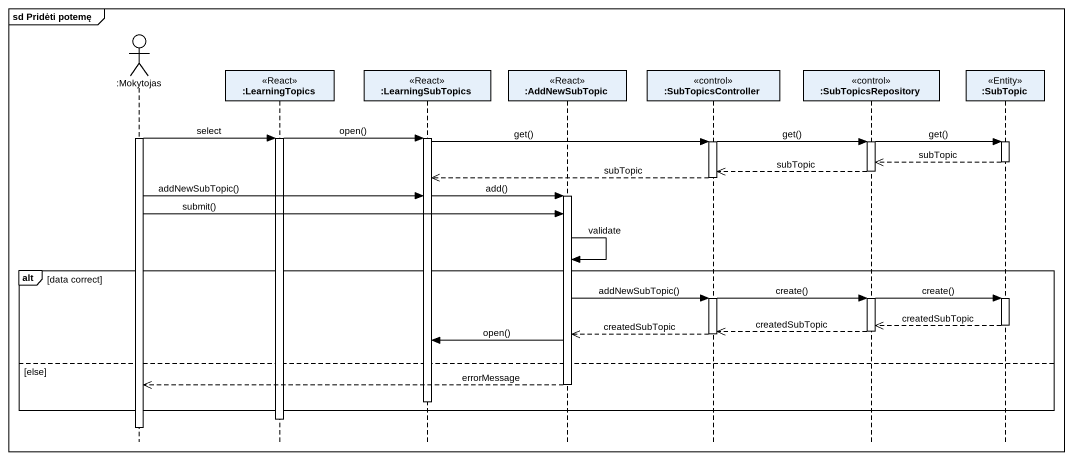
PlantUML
@startuml
mainframe sd Pridėti potemę
hide footbox
actor ":Mokytojas" as Mokytojas
participant ":LearningTopics" as LearningTopics <<React>>
participant ":LearningSubTopics" as LearningSubTopics <<React>>
participant ":AddNewSubTopic" as AddNewSubTopic <<React>>
participant ":SubTopicsController" as SubTopicsController <<control>>
participant ":SubTopicsRepository" as SubTopicsRepository <<control>>
participant ":SubTopic" as SubTopic <<Entity>>

activate Mokytojas
Mokytojas -> LearningTopics : select
LearningTopics -> LearningSubTopics : open()
activate LearningSubTopics
activate LearningTopics
LearningSubTopics -> SubTopicsController : get()
SubTopicsController -> SubTopicsRepository : get()
SubTopicsRepository -> SubTopic : get()
activate SubTopicsController
activate SubTopicsRepository
activate SubTopic
SubTopic -->> SubTopicsRepository : subTopic
deactivate SubTopic
SubTopicsRepository -->> SubTopicsController : subTopic
deactivate SubTopicsRepository
SubTopicsController -->> LearningSubTopics : subTopic
deactivate SubTopicsController
Mokytojas -> LearningSubTopics : addNewSubTopic()
LearningSubTopics -> AddNewSubTopic : add()
activate AddNewSubTopic
Mokytojas -> AddNewSubTopic : submit()
AddNewSubTopic -> AddNewSubTopic : validate
alt data correct
  AddNewSubTopic -> SubTopicsController : addNewSubTopic()
  SubTopicsController -> SubTopicsRepository : create()
  SubTopicsRepository -> SubTopic : create()
  activate SubTopicsController
  activate SubTopicsRepository
  activate SubTopic
  SubTopic -->> SubTopicsRepository : createdSubTopic
  deactivate SubTopic
  SubTopicsRepository -->> SubTopicsController : createdSubTopic
  deactivate SubTopicsRepository
  SubTopicsController -->> AddNewSubTopic : createdSubTopic
  deactivate SubTopicsController
  AddNewSubTopic -> LearningSubTopics : open()
else else
  AddNewSubTopic -->> Mokytojas : errorMessage
  deactivate AddNewSubTopic
  deactivate LearningSubTopics
end
deactivate LearningTopics
deactivate Mokytojas
@enduml
